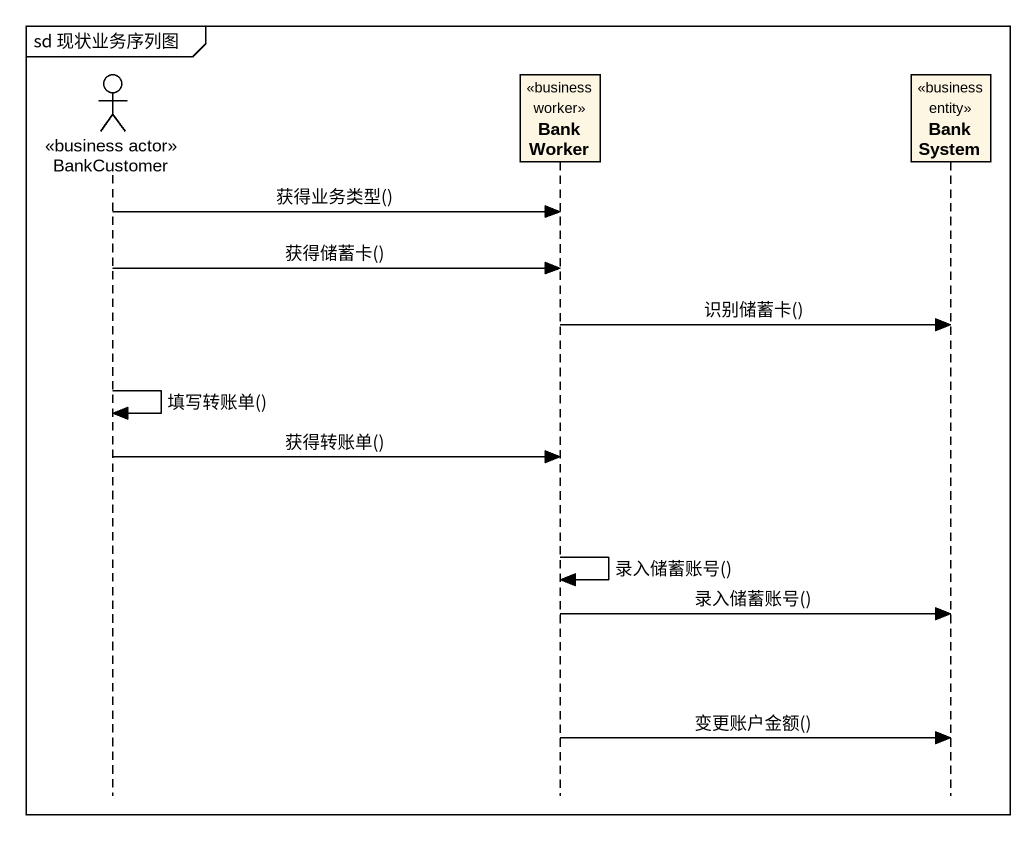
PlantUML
@startuml
mainframe sd 现状业务序列图
hide footbox
actor BankCustomer <<business actor>>
participant BankWorker <<business worker>>
participant BankSystem <<business entity>>

BankCustomer -> BankWorker : 获得业务类型()
BankCustomer -> BankWorker : 获得储蓄卡()
BankWorker -> BankSystem : 识别储蓄卡()
BankCustomer -> BankCustomer : 填写转账单()
BankCustomer -> BankWorker : 获得转账单()
BankWorker -> BankWorker : 录入储蓄账号()
BankWorker -> BankSystem : 录入储蓄账号()
BankWorker -> BankSystem : 变更账户金额()
@enduml
